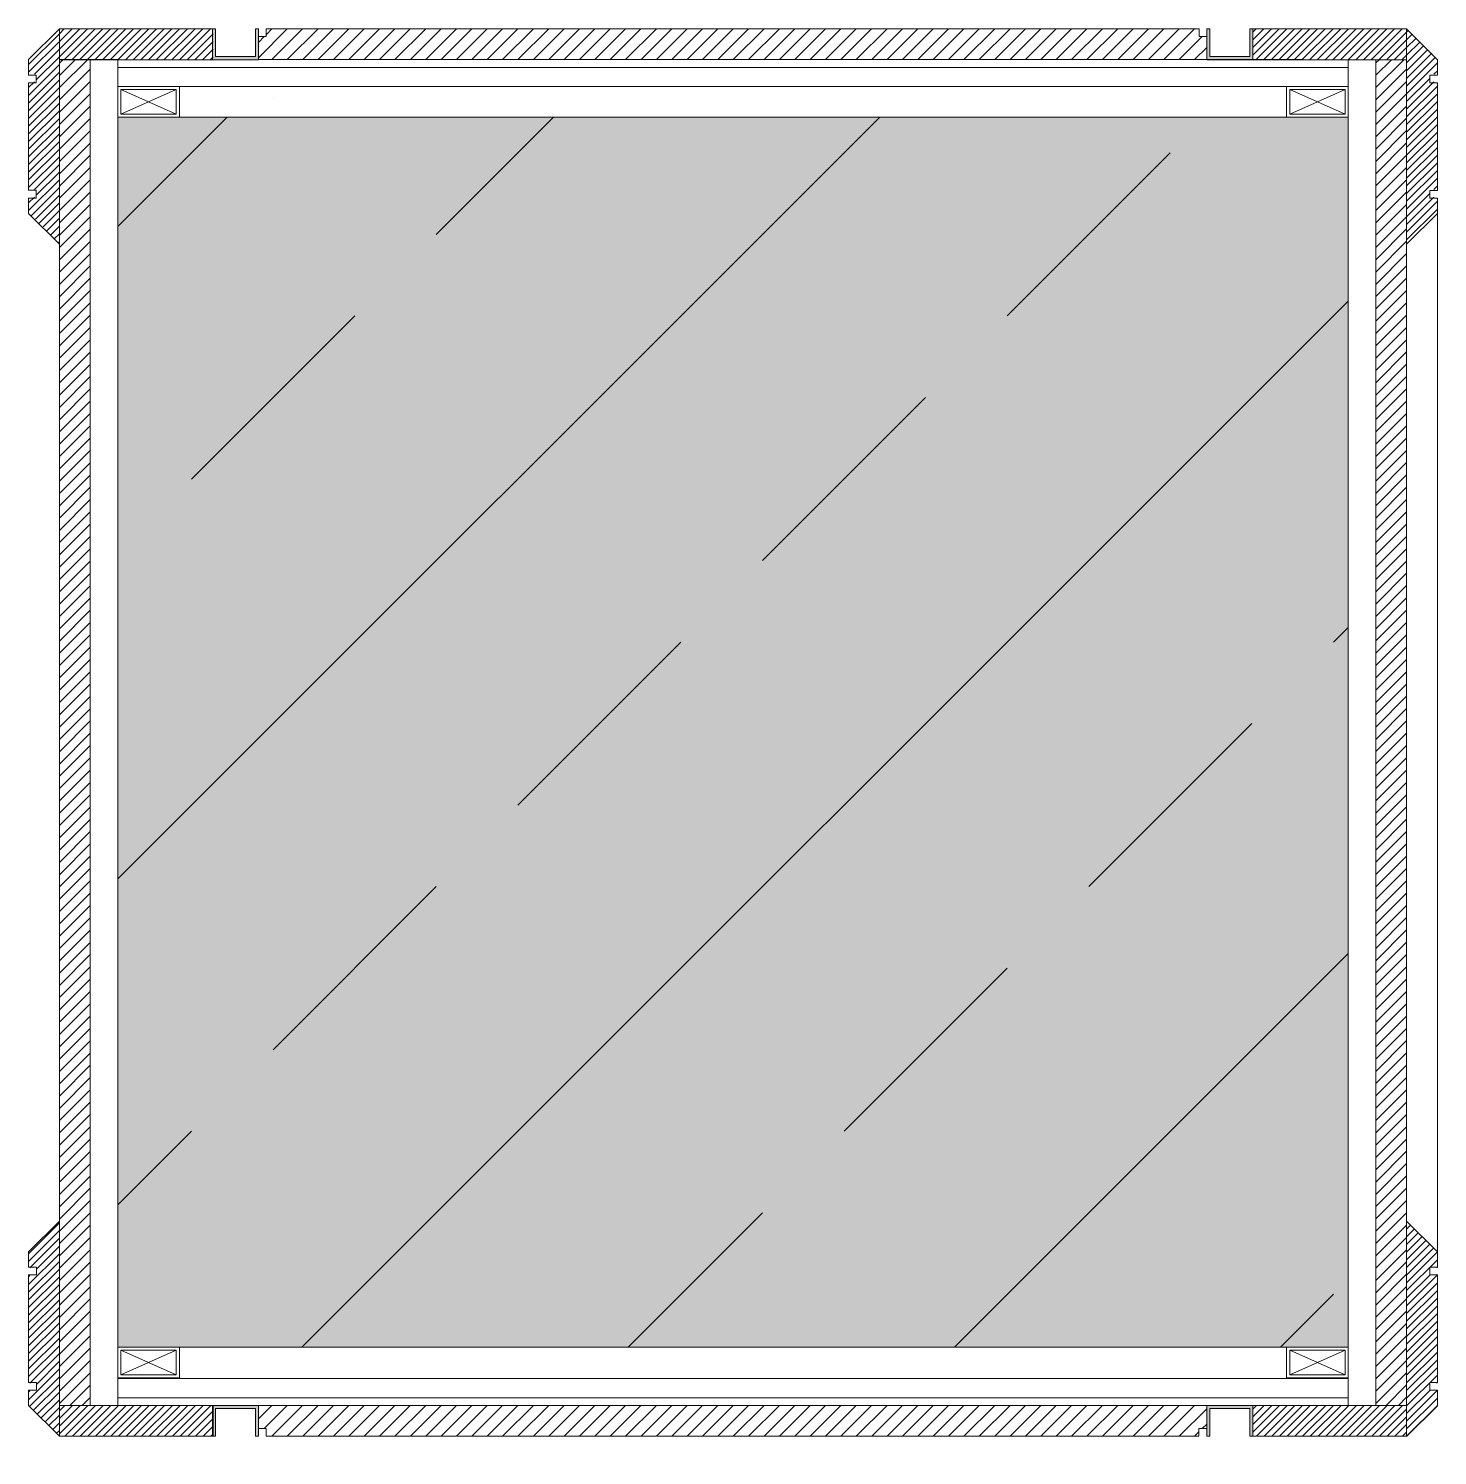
# Model space of a CAD drawing. Header units: millimetres. Extents: x 29001 to 40804, y -8833 to -5892.
# Drawn here: x 30537.2 to 30628.9, y -7052.3 to -6959.5 of the extents above; entities that cross this region are included whole.
import ezdxf

# ---------------------------------------------------------------- set-up
doc = ezdxf.new("R2010")
doc.units = ezdxf.units.MM
doc.layers.get('0').update_dxf_attribs({"lineweight": 0})
for name, color, linetype, lineweight in [('wipeout', 254, 'Continuous', 0), ('xxx_Auto_Duvar_Alcipan', 50, 'Continuous', 0), ('xxx_Auto_Duvar_Duvar Plan Kesit', 7, 'Continuous', 0), ('xxx_Auto_Kaplama_Ahşap', 34, 'Continuous', 0), ('xxx_Auto_Kaplama_Ahşap Tarama', 16, 'Continuous', 0), ('xxx_Auto_Kaplama_Aluminyum', 133, 'Continuous', 0), ('xxx_Auto_Kaplama_Aluminyum Tarama', 135, 'Continuous', 0), ('xxx_Auto_Kaplama_Mermer', 23, 'Continuous', 0), ('xxx_Auto_Kaplama_Mermer Tarama', 45, 'Continuous', 0), ('xxx_Auto_Konstruksiyon_Metal', 141, 'Continuous', 0), ('Y_BA KOLON', 1, 'Continuous', 0), ('Y_BA TARAMA', 252, 'Continuous', 0)]:
    doc.layers.add(name, color=color, linetype=linetype, lineweight=lineweight)
pattern_1 = [(45, (-26612.4552, 50562.9708), (-0.2499999996, 0.2499999996), [])]

# ---------------------------------------------------------------- blocks, each defined once
blk = doc.blocks.new('jıkloı')
at = {"layer": 'xxx_Auto_Kaplama_Aluminyum Tarama', "true_color": 0x454545}
h = blk.add_hatch(color=250, dxfattribs=at)
h.dxf.hatch_style = 1
h.paths.add_polyline_path([(2, 1.5), (0, 1.5), (0, -1.5), (2, -1.5), (2, -1.3), (0.2, -1.3), (0.2, 1.3), (2, 1.3)])
at = {"layer": 'xxx_Auto_Kaplama_Aluminyum'}
for points in [[(2, 1.5), (0, 1.5), (0, -1.5), (2, -1.5)], [(2, 1.3), (0.2, 1.3), (0.2, -1.3), (2, -1.3)], [(2, 1.5), (2, 1.3)], [(2, -1.3), (2, -1.5)]]:
    blk.add_lwpolyline(points, dxfattribs=at)
blk = doc.blocks.new('TÜM LAYOOUT')
at = {"layer": 'xxx_Auto_Kaplama_Ahşap Tarama', "linetype": 'Continuous', "elevation": 0}
blk.add_lwpolyline([(1484.068, -649.701), (1484.071, -717.254)], dxfattribs=at)
blk.add_lwpolyline([(1484.068, -649.701), (1484.071, -717.254)], dxfattribs=at)
blk.add_wipeout([(1394.44, -637.721), (1482.068, -637.701), (1482.068, -727.251), (1482.068, -729.251), (1394.485, -729.248)]).dxf.layer = 'wipeout'
at = {"lineweight": 0, "true_color": 0x454545}
h = blk.add_hatch(color=250, dxfattribs=at)
h.dxf.hatch_style = 1
h.paths.add_polyline_path([(1478.265, -643.449), (1478.265, -723.449), (1398.265, -723.449), (1398.265, -643.449)])
at = {"layer": 'xxx_Auto_Kaplama_Ahşap'}
h = blk.add_hatch(dxfattribs=at)
h.set_pattern_fill('JIS_WOOD', color=256, scale=0.8)
h.set_pattern_definition([(45, (-26612.4552, 50272.1721), (-0.3999999993, 0.3999999993), [])])
h.paths.add_polyline_path([(1396.462, -640.499), (1396.463, -640.499), (1396.46, -727.499), (1396.462, -727.499), (1396.462, -728.749), (1396.462, -730.223), (1396.462, -730.499)])
h.paths.add_polyline_path([(1394.462, -718.499), (1394.462, -639.701), (1396.461, -639.701), (1396.461, -727.249), (1394.462, -727.249), (1394.462, -719.5)])
h = blk.add_hatch(dxfattribs=at)
h.set_pattern_fill('JIS_WOOD', color=256, scale=0.8)
h.set_pattern_definition([(45, (-26612.455, 50272.1707), (-0.3999999993, 0.3999999993), [])])
h.paths.add_polyline_path([(1480.068, -640.501), (1480.066, -640.501), (1480.07, -727.501), (1480.068, -727.501), (1480.068, -728.751), (1480.068, -730.225), (1480.068, -730.501)])
h.paths.add_polyline_path([(1482.068, -718.501), (1482.068, -639.702), (1480.068, -639.702), (1480.068, -727.251), (1482.068, -727.251), (1482.068, -719.501)])
at = {"layer": 'xxx_Auto_Kaplama_Ahşap Tarama'}
h = blk.add_hatch(dxfattribs=at)
h.set_pattern_fill('JIS_WOOD', color=256, scale=0.5)
h.set_pattern_definition([(45, (-26612.4552, 50272.9721), (-0.2499999996, 0.2499999996), [])])
h.paths.add_polyline_path([(1392.961, -640.649), (1392.461, -640.649), (1392.461, -639.649), (1394.461, -637.674), (1394.461, -651.649), (1392.461, -649.649), (1392.461, -648.649), (1392.961, -648.649), (1392.961, -648.149), (1392.461, -648.149), (1392.461, -641.149), (1392.961, -641.149)])
h = blk.add_hatch(dxfattribs=at)
h.set_pattern_fill('JIS_WOOD', color=256, scale=0.5)
h.set_pattern_definition(pattern_1)
h.paths.add_polyline_path([(1394.461, -639.676), (1394.485, -639.699), (1404.461, -639.699), (1404.461, -637.701), (1394.461, -637.701)])
h = blk.add_hatch(dxfattribs=at)
h.set_pattern_fill('JIS_WOOD', color=256, scale=0.5)
h.set_pattern_definition(pattern_1)
h.paths.add_polyline_path([(1482.068, -639.676), (1482.044, -639.699), (1472.068, -639.699), (1472.068, -637.701), (1482.068, -637.701)])
h = blk.add_hatch(dxfattribs=at)
h.set_pattern_fill('JIS_WOOD', color=256, scale=0.5)
h.set_pattern_definition([(45, (-26612.455, 50272.97072), (-0.2499999996, 0.2499999996), [])])
h.paths.add_polyline_path([(1483.568, -640.65), (1484.068, -640.65), (1484.068, -639.65), (1482.068, -637.676), (1482.068, -651.65), (1484.068, -649.65), (1484.068, -648.65), (1483.568, -648.65), (1483.568, -648.15), (1484.068, -648.15), (1484.068, -641.15), (1483.568, -641.15)])
h = blk.add_hatch(dxfattribs=at)
h.set_pattern_fill('JIS_WOOD', color=256, scale=0.5)
h.set_pattern_definition([(45, (-54704.9782, 101188.09363), (-0.2499999996, 0.2499999996), [])])
h.paths.add_polyline_path([(1392.962, -726.3), (1392.462, -726.3), (1392.461, -727.3), (1394.461, -729.274), (1394.462, -715.3), (1392.461, -717.3), (1392.461, -718.3), (1392.962, -718.3), (1392.962, -718.8), (1392.461, -718.8), (1392.462, -725.8), (1392.962, -725.8)])
h = blk.add_hatch(dxfattribs=at)
h.set_pattern_fill('JIS_WOOD', color=256, scale=0.5)
h.set_pattern_definition([(45, (-54704.978, 101188.09225), (-0.2499999996, 0.2499999996), [])])
h.paths.add_polyline_path([(1483.568, -726.301), (1484.068, -726.301), (1484.068, -727.301), (1482.068, -729.276), (1482.068, -715.301), (1484.068, -717.301), (1484.068, -718.301), (1483.568, -718.301), (1483.568, -718.801), (1484.068, -718.801), (1484.068, -725.801), (1483.568, -725.801)])
h = blk.add_hatch(dxfattribs=at)
h.set_pattern_fill('JIS_WOOD', color=256, scale=0.5)
h.set_pattern_definition([(45, (-26612.43184, 50473.42223), (-0.2499999996, 0.2499999996), [])])
h.paths.add_polyline_path([(1394.462, -729.224), (1394.462, -729.248), (1404.438, -729.248), (1404.438, -727.249), (1394.462, -727.249)])
h = blk.add_hatch(dxfattribs=at)
h.set_pattern_fill('JIS_WOOD', color=256, scale=0.5)
h.set_pattern_definition([(45, (-26612.43197, 50473.42088), (-0.2499999996, 0.2499999996), [])])
h.paths.add_polyline_path([(1482.067, -729.226), (1482.067, -729.249), (1472.091, -729.249), (1472.091, -727.251), (1482.067, -727.251)])
at = {"layer": 'xxx_Auto_Kaplama_Mermer Tarama'}
h = blk.add_hatch(dxfattribs=at)
h.set_pattern_fill('JIS_WOOD', color=256)
h.set_pattern_definition([(45, (-26612.4552, 50272.9721), (-0.499999999, 0.499999999), [])])
h.paths.add_polyline_path([(1469.068, -639.699), (1407.408, -639.698), (1407.408, -638.199), (1407.908, -638.201), (1407.908, -637.701), (1468.568, -637.699), (1468.568, -638.199), (1469.068, -638.199)])
h = blk.add_hatch(dxfattribs=at)
h.set_pattern_fill('JIS_WOOD', color=256)
h.set_pattern_definition([(45, (-26612.4552, 50275.4222), (-0.499999999, 0.499999999), [])])
h.paths.add_polyline_path([(1469.067, -727.249), (1407.408, -727.251), (1407.408, -728.749), (1407.908, -728.749), (1407.908, -729.249), (1468.567, -729.249), (1468.567, -728.749), (1469.067, -728.749)])
at = {"layer": 'Y_BA TARAMA', "true_color": 0x999999}
h = blk.add_hatch(dxfattribs=at)
h.set_pattern_fill('ANSI33', color=253, scale=120)
h.set_pattern_definition([(45, (-203248.184, 42899.353), (-21.2132034, 21.2132034), []), (45, (-203226.97, 42899.353), (-21.2132034, 21.2132034), [15, -7.5])])
h.paths.add_polyline_path([(1478.265, -643.449), (1478.265, -723.449), (1398.265, -723.449), (1398.265, -643.449)])
at = {"layer": 'xxx_Auto_Duvar_Alcipan', "linetype": 'Continuous'}
for points in [[(1478.265, -641.449), (1398.265, -641.449), (1398.265, -640.199), (1478.265, -640.199)], [(1478.265, -641.449), (1398.265, -641.449), (1398.265, -640.199), (1478.265, -640.199)], [(1478.264, -725.499), (1398.265, -725.499), (1398.265, -726.749), (1478.264, -726.749)], [(1478.264, -725.499), (1398.265, -725.499), (1398.265, -726.749), (1478.264, -726.749)]]:
    blk.add_lwpolyline(points, close=True, dxfattribs=at)
at = {"layer": 'xxx_Auto_Duvar_Duvar Plan Kesit', "lineweight": 0}
blk.add_lwpolyline([(1478.265, -643.449), (1478.265, -723.449), (1398.265, -723.449), (1398.265, -643.449)], close=True, dxfattribs=at)
blk.add_lwpolyline([(1478.265, -643.449), (1478.265, -723.449), (1398.265, -723.449), (1398.265, -643.449)], close=True, dxfattribs=at)
at = {"layer": 'xxx_Auto_Kaplama_Ahşap', "linetype": 'Continuous', "elevation": 0}
for points in [[(1394.461, -637.699), (1392.461, -639.699), (1392.461, -640.699), (1392.961, -640.699), (1392.961, -641.199), (1392.461, -641.199), (1392.455, -648.199), (1392.961, -648.199), (1392.961, -648.699), (1392.461, -648.699), (1392.461, -649.699), (1394.461, -651.699)], [(1394.461, -637.699), (1392.461, -639.699), (1392.461, -640.699), (1392.961, -640.699), (1392.961, -641.199), (1392.461, -641.199), (1392.455, -648.199), (1392.961, -648.199), (1392.961, -648.699), (1392.461, -648.699), (1392.461, -649.699), (1394.461, -651.699)], [(1482.068, -637.701), (1484.068, -639.701), (1484.068, -640.701), (1483.568, -640.701), (1483.568, -641.201), (1484.068, -641.2), (1484.074, -648.201), (1483.568, -648.201), (1483.568, -648.701), (1484.068, -648.701), (1484.068, -649.701), (1482.068, -651.701)], [(1482.068, -637.701), (1484.068, -639.701), (1484.068, -640.701), (1483.568, -640.701), (1483.568, -641.201), (1484.068, -641.2), (1484.074, -648.201), (1483.568, -648.201), (1483.568, -648.701), (1484.068, -648.701), (1484.068, -649.701), (1482.068, -651.701)], [(1394.462, -729.249), (1392.462, -727.249), (1392.462, -726.249), (1392.962, -726.249), (1392.962, -725.749), (1392.462, -725.75), (1392.456, -718.749), (1392.962, -718.749), (1392.962, -718.249), (1392.462, -718.249), (1392.462, -717.249), (1394.462, -715.249)], [(1394.462, -729.249), (1392.462, -727.249), (1392.462, -726.249), (1392.962, -726.249), (1392.962, -725.749), (1392.462, -725.75), (1392.456, -718.749), (1392.962, -718.749), (1392.962, -718.249), (1392.462, -718.249), (1392.462, -717.249), (1394.462, -715.249)], [(1482.068, -729.251), (1484.068, -727.251), (1484.068, -726.251), (1483.568, -726.251), (1483.568, -725.751), (1484.068, -725.751), (1484.073, -718.751), (1483.568, -718.751), (1483.568, -718.251), (1484.068, -718.251), (1484.068, -717.251), (1482.068, -715.251)], [(1482.068, -729.251), (1484.068, -727.251), (1484.068, -726.251), (1483.568, -726.251), (1483.568, -725.751), (1484.068, -725.751), (1484.073, -718.751), (1483.568, -718.751), (1483.568, -718.251), (1484.068, -718.251), (1484.068, -717.251), (1482.068, -715.251)]]:
    blk.add_lwpolyline(points, close=True, dxfattribs=at)
at = {"layer": 'xxx_Auto_Kaplama_Ahşap', "linetype": 'Continuous'}
for points in [[(1394.461, -650.699), (1394.461, -637.699), (1392.461, -639.699), (1392.461, -640.699), (1392.961, -640.699), (1392.961, -641.199), (1392.461, -641.199), (1392.457, -648.199)], [(1394.461, -650.699), (1394.461, -637.699), (1392.461, -639.699), (1392.461, -640.699), (1392.961, -640.699), (1392.961, -641.199), (1392.461, -641.199), (1392.457, -648.199)], [(1398.261, -639.699), (1394.461, -639.699), (1394.461, -637.699)], [(1398.261, -639.699), (1394.461, -639.699), (1394.461, -637.699)], [(1472.068, -637.701), (1472.068, -639.701)], [(1396.461, -651.724), (1396.461, -639.699), (1394.461, -639.699)], [(1396.461, -651.699), (1396.461, -639.699), (1394.461, -639.699)], [(1396.462, -715.224), (1396.462, -727.249), (1394.462, -727.249)], [(1396.462, -715.249), (1396.462, -727.249), (1394.462, -727.249)], [(1394.462, -716.248), (1394.462, -729.248), (1392.462, -727.248), (1392.462, -726.248), (1392.962, -726.248), (1392.962, -725.748), (1392.462, -725.748), (1392.457, -718.748)], [(1394.462, -716.248), (1394.462, -729.248), (1392.462, -727.248), (1392.462, -726.248), (1392.962, -726.248), (1392.962, -725.748), (1392.462, -725.748), (1392.457, -718.748)], [(1478.268, -724.251), (1478.268, -727.251)], [(1398.261, -727.248), (1394.462, -727.248), (1394.462, -729.248)], [(1398.261, -727.248), (1394.462, -727.248), (1394.462, -729.248)]]:
    blk.add_lwpolyline(points, dxfattribs=at)
at = {"layer": 'xxx_Auto_Kaplama_Ahşap', "linetype": 'Continuous', "elevation": 0}
for points in [[(1404.461, -639.701), (1394.461, -639.701), (1394.461, -637.701)], [(1394.461, -637.701), (1404.461, -637.701)], [(1394.461, -637.701), (1404.461, -637.701)], [(1472.068, -639.701), (1482.068, -639.701), (1482.068, -637.701)], [(1482.068, -637.701), (1472.068, -637.701)], [(1482.068, -637.701), (1472.068, -637.701)], [(1478.268, -639.701), (1482.068, -639.701), (1482.068, -637.701)], [(1478.268, -639.701), (1482.068, -639.701), (1482.068, -637.701)], [(1482.068, -650.701), (1482.068, -637.701), (1484.068, -639.701), (1484.068, -640.701), (1483.568, -640.701), (1483.568, -641.201), (1484.068, -641.2), (1484.072, -648.201)], [(1482.068, -650.701), (1482.068, -637.701), (1484.068, -639.701), (1484.068, -640.701), (1483.568, -640.701), (1483.568, -641.201), (1484.068, -641.2), (1484.072, -648.201)], [(1394.461, -640.199), (1394.461, -651.699)], [(1394.461, -640.199), (1394.461, -651.699)], [(1396.462, -639.699), (1396.462, -724.249)], [(1396.462, -724.249), (1396.462, -639.699)], [(1396.462, -639.699), (1396.462, -724.249)], [(1396.462, -724.249), (1396.462, -639.699)], [(1398.265, -639.699), (1398.265, -727.249)], [(1478.265, -639.701), (1478.268, -724.251)], [(1478.265, -639.701), (1478.268, -724.251)], [(1480.068, -651.726), (1480.068, -639.701), (1482.068, -639.701)], [(1480.068, -651.701), (1480.068, -639.701), (1482.068, -639.701)], [(1480.068, -639.701), (1480.068, -724.251)], [(1480.068, -724.251), (1480.068, -639.701)], [(1480.068, -639.701), (1480.068, -724.251)], [(1480.068, -724.251), (1480.068, -639.701)], [(1482.068, -640.201), (1482.068, -651.701)], [(1482.068, -640.201), (1482.068, -651.701)], [(1408.404, -642.246), (1408.408, -642.246)], [(1482.068, -715.251), (1482.068, -651.603)], [(1394.461, -651.699), (1394.462, -715.249)], [(1478.261, -685.821), (1478.265, -685.821)], [(1394.462, -726.749), (1394.462, -715.249)], [(1394.462, -726.749), (1394.462, -715.249)], [(1480.068, -715.226), (1480.068, -727.251), (1482.068, -727.251)], [(1480.068, -715.251), (1480.068, -727.251), (1482.068, -727.251)], [(1482.068, -726.751), (1482.068, -715.251)], [(1482.068, -726.751), (1482.068, -715.251)], [(1482.068, -716.251), (1482.068, -729.251), (1484.068, -727.251), (1484.068, -726.251), (1483.568, -726.251), (1483.568, -725.751), (1484.068, -725.751), (1484.072, -718.751)], [(1482.068, -716.251), (1482.068, -729.251), (1484.068, -727.251), (1484.068, -726.251), (1483.568, -726.251), (1483.568, -725.751), (1484.068, -725.751), (1484.072, -718.751)], [(1478.268, -727.251), (1482.068, -727.251), (1482.068, -729.251)], [(1478.268, -727.251), (1482.068, -727.251), (1482.068, -729.251)]]:
    blk.add_lwpolyline(points, dxfattribs=at)
at = {"layer": 'xxx_Auto_Kaplama_Ahşap', "linetype": 'Continuous'}
for points in [[(1394.462, -729.224), (1394.462, -729.248), (1394.485, -729.248), (1404.462, -729.248), (1404.462, -727.249), (1394.462, -727.249)], [(1482.067, -729.226), (1482.067, -729.249), (1482.044, -729.249), (1472.067, -729.249), (1472.067, -727.251), (1482.067, -727.251)]]:
    blk.add_lwpolyline(points, close=True, dxfattribs=at)
at = {"layer": 'xxx_Auto_Kaplama_Mermer', "linetype": 'Continuous'}
for points in [[(1407.908, -637.699), (1407.908, -638.199), (1407.408, -638.199), (1407.408, -639.698), (1475.268, -639.699)], [(1468.568, -637.701), (1407.908, -637.701), (1407.908, -638.201), (1407.408, -638.201), (1407.408, -639.699), (1469.068, -639.701)], [(1468.568, -637.701), (1407.908, -637.701), (1407.908, -638.201), (1407.408, -638.201), (1407.408, -639.699), (1469.068, -639.701)], [(1468.568, -637.701), (1468.568, -638.201), (1469.068, -638.201)], [(1468.567, -729.249), (1407.908, -729.249), (1407.908, -728.749), (1407.408, -728.749), (1407.408, -727.251), (1469.067, -727.249)], [(1468.567, -729.249), (1468.567, -729.249), (1407.908, -729.249), (1407.908, -728.749), (1407.408, -728.749), (1407.408, -727.251), (1469.067, -727.249)], [(1468.567, -729.249), (1468.567, -728.749), (1469.067, -728.749), (1469.067, -727.249)]]:
    blk.add_lwpolyline(points, dxfattribs=at)
at = {"layer": 'xxx_Auto_Kaplama_Mermer', "linetype": 'Continuous', "elevation": 0}
blk.add_lwpolyline([(1469.067, -728.749), (1469.067, -728.749)], dxfattribs=at)
blk.add_lwpolyline([(1469.067, -728.749), (1469.067, -728.749)], dxfattribs=at)
at = {"layer": 'xxx_Auto_Konstruksiyon_Metal', "elevation": 0}
for points in [[(1398.264, -641.449), (1398.264, -643.449), (1402.264, -643.449), (1402.264, -641.449), (1398.264, -641.449)], [(1402.064, -641.649), (1398.464, -643.249)], [(1398.464, -641.649), (1402.064, -643.249)], [(1398.265, -723.448), (1398.265, -725.448), (1402.265, -725.448), (1402.265, -723.448), (1398.265, -723.448)], [(1398.465, -723.648), (1402.065, -725.248)], [(1402.065, -723.652), (1398.465, -725.252)], [(1474.268, -723.453), (1474.268, -725.453), (1478.268, -725.453), (1478.268, -723.453), (1474.268, -723.453)], [(1474.468, -723.653), (1478.068, -725.253)], [(1478.068, -723.653), (1474.468, -725.253)]]:
    blk.add_lwpolyline(points, dxfattribs=at)
for points in [[(1398.464, -641.649), (1398.464, -643.249), (1402.064, -643.249), (1402.064, -641.649)], [(1398.465, -723.648), (1398.465, -725.248), (1402.065, -725.248), (1402.065, -723.648)], [(1474.468, -723.653), (1474.468, -725.253), (1478.068, -725.253), (1478.068, -723.653)]]:
    blk.add_lwpolyline(points, close=True, dxfattribs=at)
at = {"layer": 'xxx_Auto_Konstruksiyon_Metal'}
for points in [[(1474.265, -641.449), (1474.265, -643.449), (1478.265, -643.449), (1478.265, -641.449), (1474.265, -641.449)], [(1478.065, -641.649), (1474.465, -643.249)], [(1474.465, -641.649), (1478.065, -643.249)]]:
    blk.add_lwpolyline(points, dxfattribs=at)
blk.add_lwpolyline([(1474.465, -641.649), (1474.465, -643.249), (1478.065, -643.249), (1478.065, -641.649)], close=True, dxfattribs=at)
at = {"layer": 'Y_BA KOLON'}
blk.add_lwpolyline([(1478.265, -643.449), (1478.265, -723.449), (1398.265, -723.449), (1398.265, -643.449)], close=True, dxfattribs=at)
at = {"color": 3, "rotation": 90}
for p in [(1405.908, -639.701), (1470.568, -639.701)]:
    blk.add_blockref('jıkloı', p, dxfattribs=at)
at = {"color": 3, "xscale": -1, "rotation": 90}
for p in [(1405.908, -727.249), (1470.567, -727.249)]:
    blk.add_blockref('jıkloı', p, dxfattribs=at)

msp = doc.modelspace()

# ---------------------------------------------------------------- block references
at = {"color": 6}
msp.add_blockref('TÜM LAYOOUT', (29144.792, -6321.799), dxfattribs=at)

doc.saveas('drawing.dxf')
